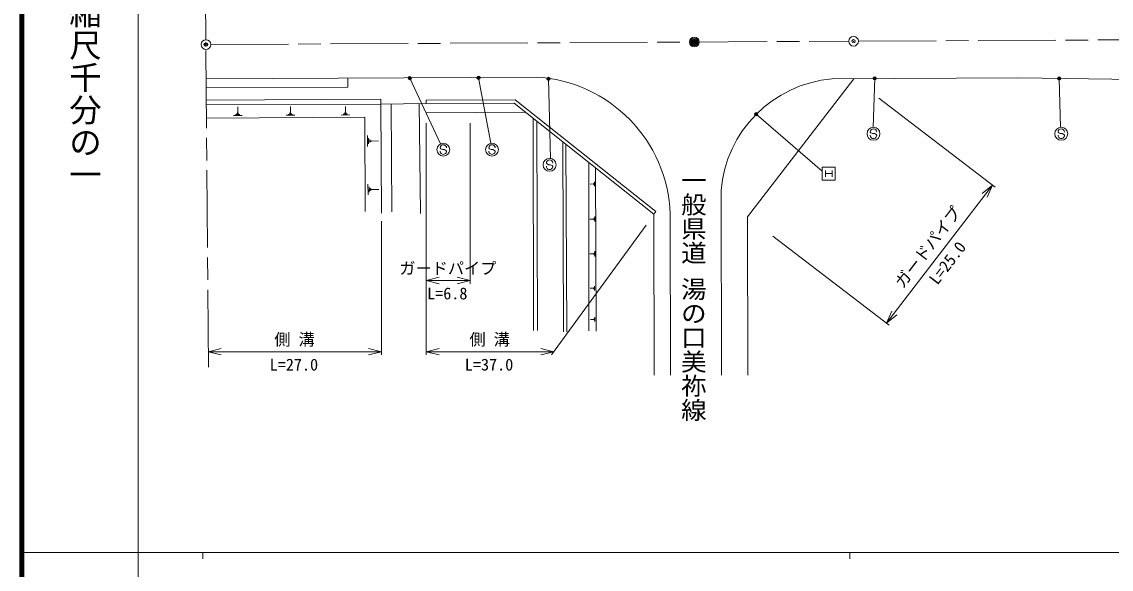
# Model space of a CAD drawing. Units: millimetres on the paper. Extents: x 40 to 680, y 20 to 380.
# Drawn here: x 40 to 208.4, y 202.4 to 287.1 of the extents above; entities that cross this region are included whole.
import ezdxf
from ezdxf.enums import TextEntityAlignment as Align

# ---------------------------------------------------------------- set-up
doc = ezdxf.new("R2010")
doc.units = ezdxf.units.MM
doc.header["$PDMODE"] = 32
doc.header["$PDSIZE"] = 0.5
doc.linetypes.add('CHAIN', pattern=[18.5, 12, -1.5, 3.5, -1.5])
for name, color, linetype, lineweight in [('M-BGD', 7, 'Continuous', 13), ('M-BMK', 2, 'CHAIN', 13), ('M-BMK-SRVR', 3, 'Continuous', 13), ('M-STR-HTXT', 7, 'Continuous', 13), ('M-STR-STRC', 7, 'Continuous', 13), ('M-TTL', 2, 'Continuous', 140), ('M-TTL-BAND', 7, 'Continuous', 13)]:
    doc.layers.add(name, color=color, linetype=linetype, lineweight=lineweight)
doc.layers.add('M-OTRS', color=6, linetype='Continuous')
doc.styles.add('@ＭＳ ゴシック', font='')
doc.styles.add('ＭＳ ゴシック', font='')
doc.styles.get('@ＭＳ ゴシック').set_extended_font_data('@MS Gothic')
doc.styles.get('ＭＳ ゴシック').set_extended_font_data('MS Gothic')

msp = doc.modelspace()

# ---------------------------------------------------------------- linework, layer by layer
at = {"layer": 'M-BGD'}
for p, q in [((68.491, 278.294), (119.49, 278.557)), ((90.418, 277.007), (90.411, 278.407)), ((152.198, 256.925), (168.591, 278.309)), ((165.254, 278.292), (194.101, 278.44)), ((194.101, 278.44), (221.604, 278.082)), ((68.498, 276.894), (90.418, 277.007)), ((68.508, 274.994), (95.507, 275.133)), ((95.507, 275.133), (95.511, 274.383)), ((102.508, 274.969), (116.272, 275.04)), ((102.508, 274.969), (102.511, 274.469)), ((102.511, 274.469), (116.099, 274.539)), ((116.099, 274.539), (137.723, 257.354)), ((116.272, 275.04), (138.034, 257.745)), ((68.533, 274.244), (95.511, 274.383)), ((73.544, 272.88), (73.213, 272.878)), ((73.461, 273.012), (73.295, 273.011)), ((73.378, 273.011), (73.373, 273.937)), ((81.695, 272.924), (81.364, 272.923)), ((81.611, 273.056), (81.446, 273.055)), ((81.529, 273.056), (81.524, 273.982)), ((90.355, 272.824), (89.694, 272.821)), ((90.189, 272.955), (89.859, 272.954)), ((90.106, 273.087), (89.941, 273.086)), ((90.023, 273.087), (90.019, 274.013)), ((95.511, 274.383), (102.511, 274.469)), ((95.511, 274.383), (95.598, 257.524)), ((97.108, 274.403), (97.194, 257.692)), ((101.414, 274.456), (101.623, 257.453)), ((102.518, 273.047), (117.877, 273.126)), ((68.544, 272.222), (93.026, 272.348)), ((74.041, 272.618), (72.719, 272.611)), ((73.71, 272.748), (73.049, 272.745)), ((82.192, 272.662), (80.869, 272.656)), ((81.861, 272.793), (81.199, 272.79)), ((90.687, 272.694), (89.364, 272.687)), ((93.026, 272.348), (93.101, 257.76)), ((119.028, 272.211), (119.104, 239.356)), ((119.629, 271.734), (119.704, 239.358)), ((93.453, 267.822), (93.444, 269.507)), ((93.619, 268.244), (93.615, 269.086)), ((93.787, 268.455), (93.785, 268.876)), ((93.955, 268.561), (93.954, 268.772)), ((93.954, 268.667), (95.134, 268.673)), ((123.62, 268.562), (123.74, 239.122)), ((124.122, 268.163), (124.24, 239.124)), ((127.674, 265.34), (127.666, 239.303)), ((128.695, 264.529), (128.778, 239.232)), ((93.52, 260.334), (93.511, 261.992)), ((93.683, 260.75), (93.679, 261.579)), ((93.848, 260.958), (93.846, 261.372)), ((94.013, 261.062), (94.012, 261.269)), ((94.013, 261.166), (95.174, 261.172)), ((128.329, 262.016), (127.851, 262.014)), ((128.329, 262.059), (128.329, 261.973)), ((128.397, 262.102), (128.398, 261.931)), ((128.465, 262.187), (128.466, 261.846)), ((128.533, 262.358), (128.535, 261.675)), ((148.09, 260.995), (148.143, 232.438)), ((138.034, 257.745), (137.723, 257.354)), ((128.341, 256.586), (127.815, 256.584)), ((128.34, 256.633), (128.341, 256.539)), ((128.415, 256.68), (128.416, 256.492)), ((128.49, 256.774), (128.491, 256.399)), ((128.565, 256.962), (128.567, 256.211)), ((137.723, 257.354), (137.769, 232.419)), ((140.223, 257.359), (140.269, 232.423)), ((152.198, 256.925), (152.243, 232.446)), ((128.359, 251.212), (127.801, 251.21)), ((128.359, 251.262), (128.36, 251.162)), ((128.439, 251.312), (128.44, 251.113)), ((128.518, 251.412), (128.52, 251.013)), ((128.598, 251.612), (128.6, 250.814)), ((128.347, 245.886), (127.869, 245.884)), ((128.347, 245.928), (128.347, 245.843)), ((128.415, 245.971), (128.416, 245.8)), ((128.483, 246.057), (128.484, 245.715)), ((128.551, 246.228), (128.553, 245.545)), ((128.369, 241.075), (127.891, 241.074)), ((128.369, 241.118), (128.369, 241.033)), ((128.437, 241.161), (128.437, 240.99)), ((128.505, 241.247), (128.506, 240.905)), ((128.573, 241.418), (128.575, 240.734))]:
    msp.add_line(p, q, dxfattribs=at)
for centre, radius, start, end in [((118.274, 256.629), 21.962, 1.90455, 86.82563), ((166.926, 259.469), 18.898, 95.07624, 175.36753)]:
    msp.add_arc(centre, radius, start, end, dxfattribs=at)
at = {"layer": 'M-BMK'}
for p, q in [((68.458, 284.344), (68.07, 336.218)), ((169.322, 284.113), (267.931, 284.62)), ((69.213, 283.598), (167.822, 284.105)), ((68.837, 233.666), (68.469, 282.844))]:
    msp.add_line(p, q, dxfattribs=at)
at = {"layer": 'M-BMK-SRVR'}
for centre, radius in [((143.962, 283.982), 0.75), ((168.572, 284.109), 0.75), ((68.463, 283.594), 0.75), ((143.962, 283.982), 0.6), ((143.962, 283.982), 0.45), ((143.962, 283.982), 0.3), ((143.962, 283.982), 0.15), ((143.962, 283.982), 0.02)]:
    msp.add_circle(centre, radius, dxfattribs=at)
for p in [(68.463, 283.594), (68.463, 283.594), (143.962, 283.982), (168.572, 284.109)]:
    msp.add_point(p, dxfattribs=at)
at = {"layer": 'M-OTRS'}
msp.add_point((68.463, 283.594), dxfattribs=at)
at = {"layer": 'M-STR-HTXT'}
for p, q in [((95.598, 256.272), (95.598, 235.564)), ((136.498, 255.67), (121.864, 235.564)), ((68.819, 236.064), (70.819, 236.564)), ((68.819, 236.064), (95.598, 236.064)), ((68.819, 236.064), (70.819, 235.564)), ((95.598, 236.064), (93.598, 236.564)), ((95.598, 236.064), (93.598, 235.564)), ((102.511, 236.064), (104.511, 236.564)), ((102.511, 236.064), (122.228, 236.064)), ((102.511, 236.064), (104.511, 235.564)), ((122.228, 236.064), (120.228, 236.564)), ((122.228, 236.064), (120.228, 235.564))]:
    msp.add_line(p, q, dxfattribs=at)
at = {"layer": 'M-STR-STRC'}
for p, q in [((99.975, 278.396), (104.716, 268.224)), ((110.612, 278.449), (112.511, 268.314)), ((121.422, 278.286), (121.705, 265.976)), ((171.842, 278.37), (171.626, 270.787)), ((200.357, 278.357), (200.554, 270.78)), ((172.499, 275.313), (190.452, 261.55)), ((102.511, 271.433), (102.511, 235.564)), ((109.311, 271.433), (109.311, 246.575)), ((153.508, 272.808), (163.745, 263.995)), ((171.157, 270.059), (171.263, 269.922)), ((171.263, 269.922), (171.508, 269.811)), ((171.508, 269.811), (171.809, 269.808)), ((171.809, 269.808), (172.054, 269.669)), ((172.054, 269.669), (172.153, 269.551)), ((200.18, 270.059), (200.286, 269.922)), ((200.286, 269.922), (200.531, 269.811)), ((200.531, 269.811), (200.832, 269.808)), ((200.832, 269.808), (201.077, 269.669)), ((201.077, 269.669), (201.177, 269.551)), ((104.665, 267.6), (104.77, 267.464)), ((104.77, 267.464), (105.016, 267.352)), ((105.016, 267.352), (105.316, 267.35)), ((105.316, 267.35), (105.561, 267.21)), ((105.561, 267.21), (105.661, 267.092)), ((112.187, 267.6), (112.293, 267.464)), ((112.293, 267.464), (112.538, 267.352)), ((112.538, 267.352), (112.839, 267.35)), ((112.839, 267.35), (113.083, 267.21)), ((113.083, 267.21), (113.183, 267.092)), ((121.09, 265.255), (121.196, 265.118)), ((121.196, 265.118), (121.441, 265.007)), ((121.441, 265.007), (121.742, 265.004)), ((121.742, 265.004), (121.987, 264.865)), ((121.987, 264.865), (122.086, 264.747)), ((163.745, 264.629), (163.745, 262.629)), ((165.745, 264.629), (163.745, 264.629)), ((165.745, 262.629), (165.745, 264.629)), ((164.245, 264.129), (164.245, 263.129)), ((164.245, 263.629), (165.245, 263.629)), ((165.245, 264.129), (165.245, 263.129)), ((163.745, 262.629), (165.745, 262.629)), ((173.662, 240.47), (190.055, 261.854)), ((190.055, 261.854), (188.442, 260.571)), ((190.055, 261.854), (189.235, 259.963)), ((156.106, 253.929), (174.059, 240.166)), ((102.511, 247.075), (104.511, 247.575)), ((109.311, 247.075), (107.311, 247.575)), ((102.511, 247.075), (109.311, 247.075)), ((102.511, 247.075), (104.511, 246.575)), ((109.311, 247.075), (107.311, 246.575)), ((173.662, 240.47), (174.482, 242.362)), ((173.662, 240.47), (175.276, 241.753))]:
    msp.add_line(p, q, dxfattribs=at)
for centre, radius in [((99.975, 278.396), 0.25), ((99.975, 278.396), 0.2), ((99.975, 278.396), 0.15), ((99.975, 278.396), 0.1), ((99.975, 278.396), 0.05), ((99.975, 278.396), 0.02), ((110.612, 278.449), 0.25), ((110.612, 278.449), 0.2), ((110.612, 278.449), 0.15), ((110.612, 278.449), 0.1), ((110.612, 278.449), 0.05), ((110.612, 278.449), 0.02), ((121.422, 278.286), 0.25), ((121.422, 278.286), 0.2), ((121.422, 278.286), 0.15), ((121.422, 278.286), 0.1), ((121.422, 278.286), 0.05), ((121.422, 278.286), 0.02), ((171.842, 278.37), 0.25), ((171.842, 278.37), 0.2), ((171.842, 278.37), 0.15), ((171.842, 278.37), 0.1), ((171.842, 278.37), 0.05), ((171.842, 278.37), 0.02), ((200.357, 278.357), 0.25), ((200.357, 278.357), 0.2), ((200.357, 278.357), 0.15), ((200.357, 278.357), 0.1), ((200.357, 278.357), 0.05), ((200.357, 278.357), 0.02), ((153.508, 272.808), 0.25), ((153.508, 272.808), 0.2), ((153.508, 272.808), 0.15), ((153.508, 272.808), 0.1), ((153.508, 272.808), 0.05), ((153.508, 272.808), 0.02), ((171.654, 269.787), 1), ((200.678, 269.787), 1), ((105.162, 267.329), 1), ((112.684, 267.329), 1), ((121.587, 264.983), 1)]:
    msp.add_circle(centre, radius, dxfattribs=at)
for centre, start, end in [((171.653, 269.555), 179.55488, 359.55488), ((171.657, 270.055), 359.55488, 179.55488), ((200.677, 269.555), 179.55488, 359.55488), ((200.68, 270.055), 359.55488, 179.55488), ((105.165, 267.596), 359.55488, 179.55488), ((112.687, 267.596), 359.55488, 179.55488), ((105.161, 267.096), 179.55488, 359.55488), ((112.683, 267.096), 179.55488, 359.55488), ((121.586, 264.751), 179.55488, 359.55488), ((121.59, 265.251), 359.55488, 179.55488)]:
    msp.add_arc(centre, 0.5, start, end, dxfattribs=at)
for p in [(99.975, 278.396), (110.612, 278.449), (121.422, 278.286), (171.842, 278.37), (200.357, 278.357), (153.508, 272.808)]:
    msp.add_point(p, dxfattribs=at)
at = {"layer": 'M-TTL'}
msp.add_line((40, 380), (40, 20), dxfattribs=at)
at = {"layer": 'M-TTL-BAND'}
for p, q in [((58, 370), (58, 20)), ((40, 205), (579, 205)), ((68, 205), (68, 204)), ((168, 205), (168, 204))]:
    msp.add_line(p, q, dxfattribs=at)

# ---------------------------------------------------------------- texts
at = {"layer": 'M-BGD', "style": '@ＭＳ ゴシック', "width": 0.95}
msp.add_text('一般県道 湯の口美祢線', height=2.887, rotation=270, dxfattribs=at).set_placement((143.835, 244.834), align=Align.MIDDLE_CENTER)
at = {"layer": 'M-STR-HTXT', "style": 'ＭＳ ゴシック'}
for p in [(82.161, 236.494), (112.322, 236.494)]:
    msp.add_text('側 溝', height=1.833, dxfattribs=at).set_placement(p, align=Align.BOTTOM_CENTER)
for s, p in [('L=27.0', (82.068, 234.072)), ('L=37.0', (112.229, 234.072))]:
    msp.add_text(s, height=1.833, dxfattribs=at).set_placement(p, align=Align.MIDDLE_CENTER)
at = {"layer": 'M-STR-STRC', "style": 'ＭＳ ゴシック'}
msp.add_text('ガードパイプ', height=1.833, rotation=52.526, dxfattribs=at).set_placement((181.224, 251.351), align=Align.BOTTOM_CENTER)
msp.add_text('L=25.0', height=1.833, rotation=52.526, dxfattribs=at).set_placement((183.088, 249.804), align=Align.MIDDLE_CENTER)
msp.add_text('ガードパイプ', height=1.833, dxfattribs=at).set_placement((105.864, 247.504), align=Align.BOTTOM_CENTER)
msp.add_text('L=6.8', height=1.833, dxfattribs=at).set_placement((105.77, 245.083), align=Align.MIDDLE_CENTER)
at = {"layer": 'M-TTL-BAND', "style": '@ＭＳ ゴシック'}
msp.add_text('縮尺千分の一', height=3.666, rotation=270, dxfattribs=at).set_placement((49.777, 261.03), align=Align.MIDDLE_RIGHT)

doc.saveas('drawing.dxf')
